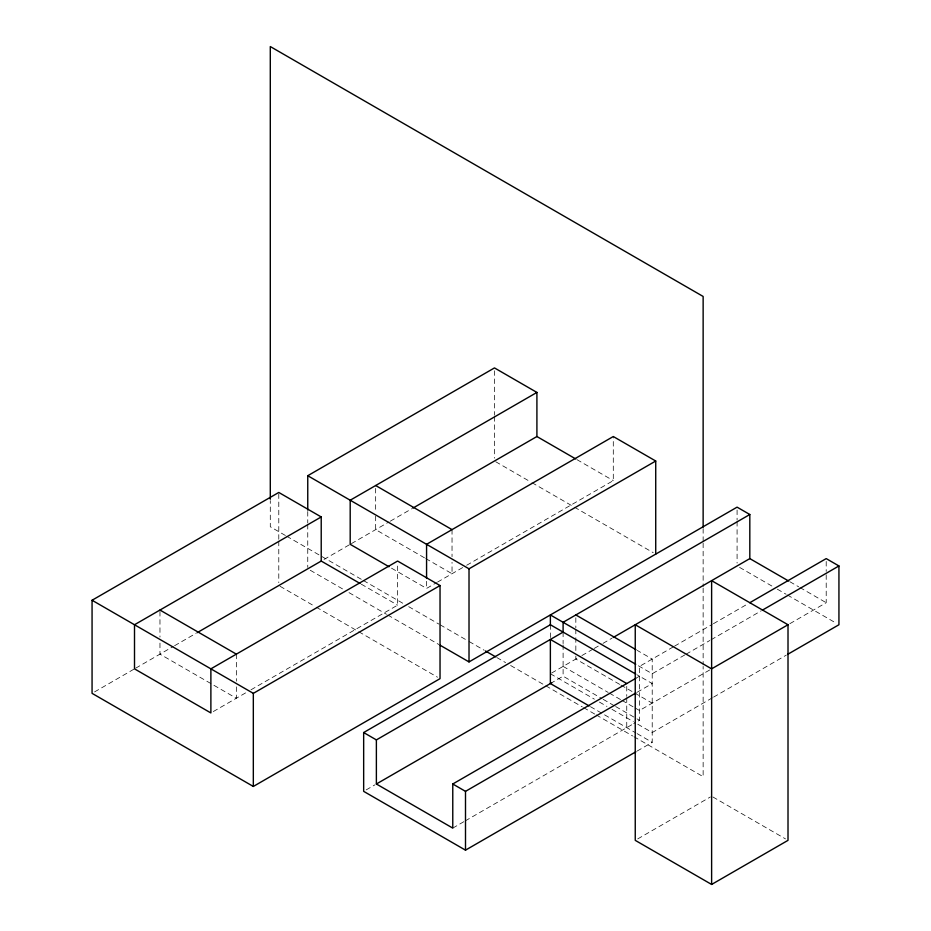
<?xml version="1.0" encoding="UTF-8"?>
<svg xmlns="http://www.w3.org/2000/svg" width="931" height="931" viewBox="0 0 931 931"><rect width="100%" height="100%" fill="white"/><g stroke="black" fill="none" stroke-linecap="round" stroke-linejoin="round"><path stroke-width="0.7" stroke-dasharray="4.66 3.49" d="M94.578 691.908L134.669 668.749M135.717 668.155L173.352 646.417M174.609 645.695L196.08 633.301M324.046 559.415L350.359 544.228M351.406 543.623L389.042 521.895M390.298 521.174L411.77 508.768M213.315 711.552L245.97 692.687M250.986 689.801L397.607 605.15L397.607 563.895M391.52 568.178L426.573 588.427L436.604 582.631M437.489 582.119L465.419 565.99M466.675 565.268L613.296 480.617L613.296 436.523M551.629 673.032L580.641 656.274M581.898 655.552L593.175 649.035M594.234 648.43L601.752 644.089M602.997 643.368L611.97 638.189M366.162 789.907L374.937 784.845M550.372 683.552L563.104 676.197L601.915 698.611M673.322 646.87L639.481 666.398L639.481 720.303L633.697 723.643M674.568 646.137L712.168 624.433M713.425 623.712L747.256 604.184M636.013 678.21L639.481 676.197M684.797 654.935L652.212 673.753L636.979 664.955M686.054 654.214L709.864 640.47M711.109 639.748L761.244 610.806M637.176 692.233L652.212 683.552L636.979 674.754M709.666 669.983L639.481 710.504L634.477 707.607M789.86 623.677L826.204 602.706L826.204 572.821M452.769 828.101L464.045 821.584M465.302 820.863L633.22 723.922M712.366 697.819L652.212 732.546L634.616 722.386M713.623 697.098L786.299 655.133M637.176 751.038L652.212 742.356L652.212 659.055L637.188 650.373M637.747 838.901L710.376 796.971M789.884 581.735L798.658 586.798M799.904 587.519L826.204 602.706M576.976 459.658L613.296 480.617M739.598 567.398L772.288 586.274M777.327 589.183L786.125 594.257M787.382 594.99L836.422 623.305M495.723 461.741L530.728 481.955M531.973 482.677L573.228 506.487M574.474 507.209L653.225 552.677M424.489 557.82L375.659 529.623L375.659 513.97M425.746 558.542L452.035 573.717L452.035 562.347M619.662 684.355L575.835 659.055L575.835 653.364M620.907 685.076L633.429 692.303M634.686 693.025L652.212 703.149M563.104 666.398L608.176 692.431M609.433 693.153L620.698 699.658M621.955 700.38L633.22 706.885M603.172 699.332L614.437 705.838M615.694 706.559L635.733 718.127M636.979 718.86L639.481 720.303M550.372 673.753L594.374 699.158M599.413 702.067L606.954 706.42M611.981 709.317L633.359 721.665M590.44 706.687L635.873 732.918M637.13 733.64L652.212 742.356M285.398 535.476L270.293 526.76L270.293 500.645M286.655 536.198L362.147 579.78M363.404 580.513L403.67 603.754M408.709 606.663L438.908 624.096M440.165 624.829L467.839 640.807M469.108 641.529L484.201 650.257M496.782 657.519L505.591 662.604M510.63 665.502L544.6 685.123M545.857 685.844L582.341 706.92M583.609 707.641L594.932 714.182M596.189 714.903L632.673 735.979M633.93 736.7L703.138 776.652L703.138 666.398M361.286 584.179L397.607 605.15M712.878 796.971L785.508 838.901M310.256 570.261L342.759 589.032M349.009 592.64L386.505 614.285M387.762 615.007L439.013 644.601M280.033 586.274L315.039 606.477M316.284 607.198L357.539 631.02M358.784 631.742L437.535 677.209M826.204 561.451L826.204 571.401M737.084 510.013L737.084 520.057M737.084 521.488L737.084 563.08M703.138 528.575L703.138 541.633M703.138 543.076L703.138 586.6M703.138 588.055L703.138 664.943M626.749 686.391L626.749 696.353M626.749 697.773L626.749 727.646M575.835 617.8L575.835 627.75M575.835 629.181L575.835 636.292M575.835 637.712L575.835 651.933M563.104 632.102L563.104 643.635M563.104 644.904L563.104 676.197M550.372 624.748L550.372 637.898M494.477 370.782L494.477 415.191M494.477 416.623L494.477 458.157M452.035 529.623L452.035 556.657M426.573 581.305L426.573 588.427M375.659 488.368L375.659 512.55M307.754 511.526L307.754 522.989M307.754 524.421L307.754 567.386M278.788 493.884L278.788 539.712M278.788 541.144L278.788 582.69M236.346 654.144L236.346 681.178M236.346 686.869L236.346 698.25L159.969 654.156L159.969 642.774M159.969 611.469L159.969 637.083"/><path stroke-width="1.4" d="M321.218 516.949L134.506 624.748L134.506 668.854L210.883 712.948L210.883 668.854L397.607 561.056L440.037 585.552L440.037 678.652L253.325 786.451L92.064 693.351L92.064 600.251L278.788 492.452L321.218 516.949L321.218 561.056L197.163 632.673M307.754 510.095L307.754 475.718L494.477 367.92L536.908 392.428L536.908 436.523L412.852 508.151M536.908 392.428L350.196 500.226L350.196 544.321L389.007 566.735M92.064 600.251L253.325 693.351L440.037 585.552M307.754 475.718L469.015 568.818L655.727 461.02L655.727 554.12M440.258 645.323L469.015 661.918L737.084 507.151L749.816 514.506L749.816 558.6L613.226 637.456M635.931 751.759L465.5 850.154L363.66 791.35L363.66 732.546L550.372 624.748L635.733 674.032M749.816 514.506L563.104 622.304L563.104 632.254M363.66 732.546L376.38 739.901L563.104 632.102M376.38 739.901L376.38 783.995L551.827 682.714M749.758 602.729L826.204 558.6L838.936 565.955L838.936 624.748L787.556 654.412M376.38 783.995L452.769 828.101L452.769 783.995L635.722 678.373M762.489 610.084L838.936 565.955M452.769 783.995L465.5 791.35L635.931 692.955M788.01 624.748L711.621 668.842L635.245 624.748L635.245 840.356L711.621 884.45L788.01 840.356L788.01 624.748L711.621 580.653L711.621 884.45M655.727 461.02L613.296 436.523L426.573 544.321L426.573 578.465M749.816 558.6L788.638 581.014M536.908 436.523L575.73 458.936M375.659 485.517L452.035 529.623M575.835 614.949L635.943 649.652M635.733 664.234L550.372 614.949L550.372 624.992M626.749 683.552L550.372 639.446L550.372 683.552L589.183 705.966M485.458 650.978L495.525 656.786M321.218 561.056L360.041 583.458M159.969 610.049L236.346 654.144M703.138 527.121L703.138 296.454L270.293 46.55L270.293 499.191M469.015 568.818L469.015 661.918M465.5 791.35L465.5 850.154M253.325 693.351L253.325 786.451"/></g></svg>
